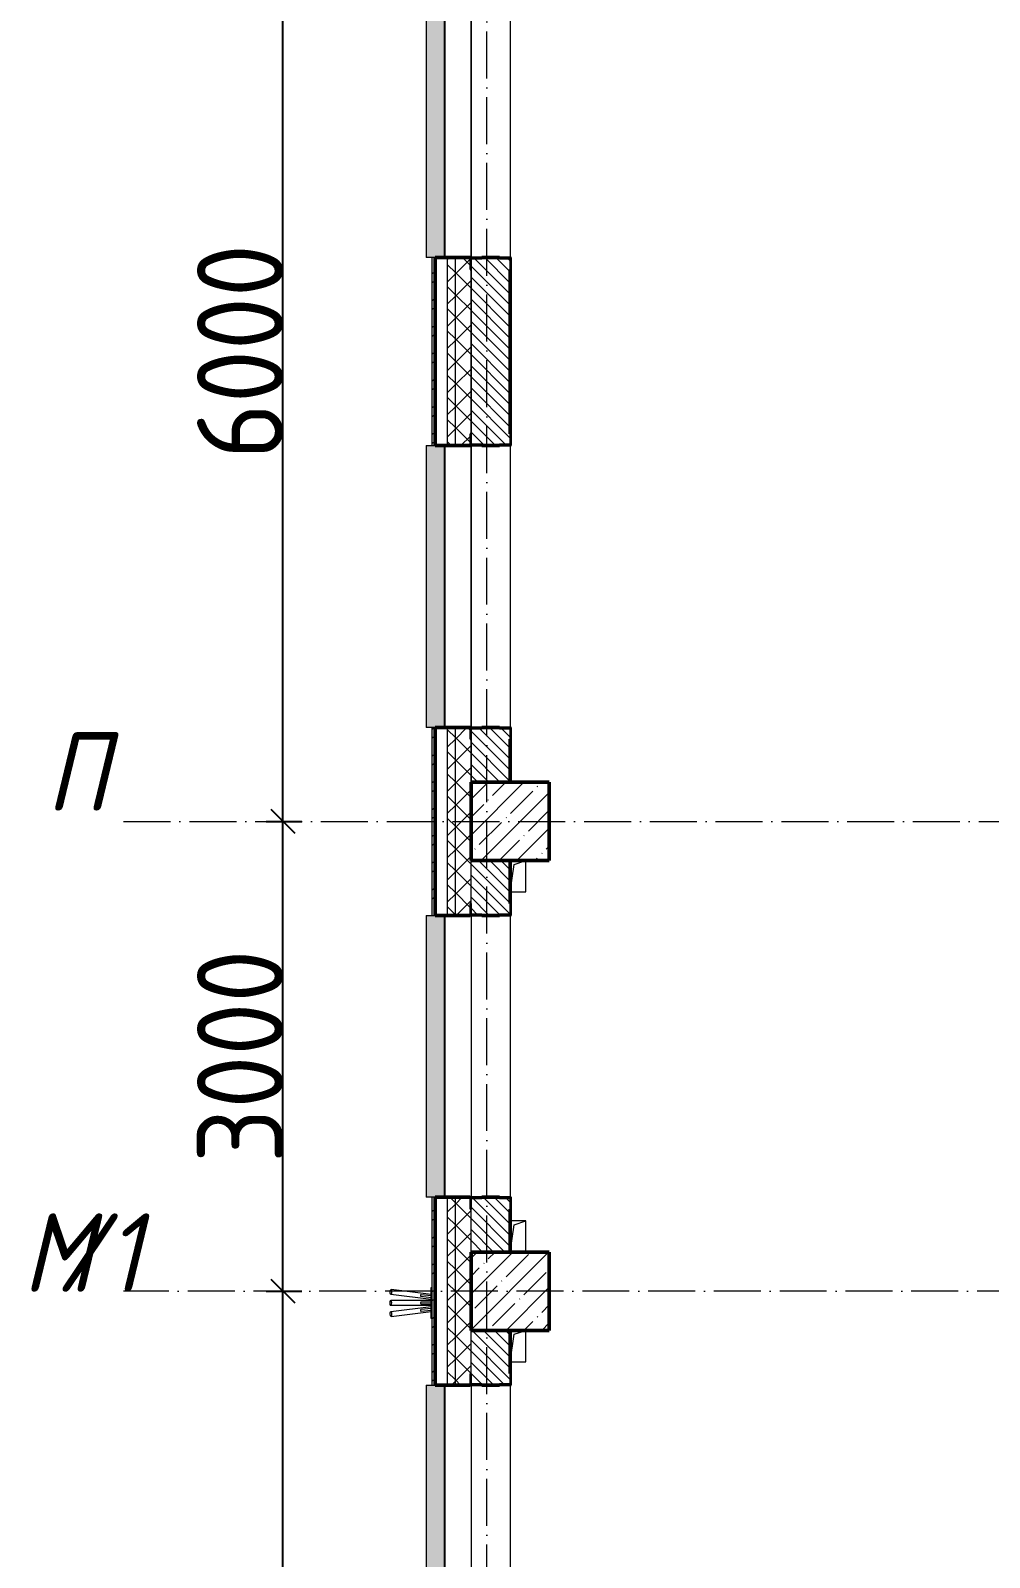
# Model space of a CAD drawing. Header units: millimetres. Extents: x -136833 to 49383, y -8033 to 344618.
# Drawn here: x -136698 to -130573, y 267578 to 277328 of the extents above; entities that cross this region are included whole.
import ezdxf

# ---------------------------------------------------------------- set-up
doc = ezdxf.new("R2010")
doc.units = ezdxf.units.MM
doc.linetypes.add('50_200_ШТРИХ_1Т_ш5_п1_п1_', pattern=[700, 500, -100, 0, -100])
for name, color, linetype, lineweight in [('A-____-____-DIMS', 7, 'Continuous', 9), ('A-GENM-____-MCUT', 7, 'Continuous', 25), ('A-GENM-____-OTLN', 7, 'Continuous', 9), ('A-GENM-____-OTLN-1', 7, 'Continuous', 25), ('A-GLAZ-____-OTLN', 7, 'Continuous', 9), ('A-WALL-____-MCUT-2', 7, 'Continuous', 50), ('A-WALL-____-MCUT-3', 7, 'Continuous', 9), ('A-WALL-____-OTLN', 7, 'Continuous', 9), ('A-WALL-____-PATT-1', 7, 'Continuous', 9), ('A-WALL-FNSH-MCUT-1', 7, 'Continuous', 9), ('S-COLS-____-MCUT', 7, 'Continuous', 50), ('S-COLS-____-OTLN', 7, 'Continuous', 9), ('S-GRID-____-IDEN', 7, 'Continuous', 9), ('S-GRID-____-OTLN-1', 7, '50_200_ШТРИХ_1Т_ш5_п1_п1_', 9)]:
    doc.layers.add(name, color=color, linetype=linetype, lineweight=lineweight)
doc.layers.add('A-GLAZ-____-OTLN-1', color=7, linetype='Continuous', lineweight=9, true_color=0xc0c0c0)
doc.styles.add('ISOCPEUR_I', font='isocpeui.ttf', dxfattribs={"width": 0.9, "height": 2.5})
doc.styles.add('ISOCPEUR_I_9', font='isocpeui.ttf', dxfattribs={"width": 0.9, "height": 250})
doc.styles.add('СПДС', font='isocpeur.ttf', dxfattribs={"width": 0.9})
doc.dimstyles.new('ISO-2_5_0_9К_БОЛЬШОЙ_ОСИ', dxfattribs={"dimscale": 304.8, "dimtxt": 248.995294, "dimasz": 0.492126, "dimexe": 0.393701, "dimexo": 0, "dimgap": 0, "dimtad": 1, "dimdec": 0, "dimzin": 0, "dimdsep": 46, "dimtxsty": 'ISOCPEUR_I_9', "dimblk1": 'OBLIQUE', "dimblk2": 'OBLIQUE', "dimsah": 1, "dimcen": 0.09, "dimdle": 0.393701, "dimazin": 0, "dimtfac": 1, "dimtdec": 4, "dimtix": 1, "dimtmove": 0, "dimatfit": 3, "dimfxl": 1, "dimtvp": 1, "dimtolj": 1, "dimtzin": 0, "dimarcsym": 2})
pattern_1 = [(45, (-131434.41, 245796.49), (-70.71068, 70.71068), []), (135, (-131434.41, 245796.49), (-70.71068, -70.71068), [])]
pattern_2 = [(135, (-131434.413, 245796.486), (-35.35534, -35.35534), [])]
pattern_3 = [(45, (-131434.41, 245796.49), (-85.5366, 85.5366), []), (45, (-131377.39, 245796.49), (-85.5366, 85.5366), [])]

# ---------------------------------------------------------------- blocks, each defined once
blk = doc.blocks.new('BSC_Колонна _Прямоугольная - 500х500-V38-АР1_План отверстий 2 этажа в осях 1-64_А-ГГ')
at = {"layer": 'S-COLS-____-OTLN'}
h = blk.add_hatch(dxfattribs=at)
h.set_pattern_fill('FP_67', color=256, style=0, pattern_type=2)
h.set_pattern_definition([(45, (2200, -26481.04), (-114.0493, 114.0493), []), (45, (2314.05, -26481.04), (-114.0493, 114.0493), [201.613, -40.323, 3.353, -36.97])])
h.paths.add_polyline_path([(-250, -250), (250, -250), (250, 250), (-250, 250), (-250, 54.7)], flags=0)
at = {"layer": 'S-COLS-____-MCUT'}
for p, q in [((250, 250), (-250, 250)), ((-250, 250), (-250, -250)), ((250, -250), (250, 250)), ((-250, -250), (250, -250))]:
    blk.add_line(p, q, dxfattribs=at)
blk = doc.blocks.new('BSC_Колонна _Прямоугольная - 500х500-V44-АР1_План отверстий 2 этажа в осях 1-64_А-ГГ')
at = {"layer": 'S-COLS-____-OTLN'}
h = blk.add_hatch(dxfattribs=at)
h.set_pattern_fill('FP_73', color=256, style=0, pattern_type=2)
h.set_pattern_definition([(45, (2200, -23481.04), (-114.0493, 114.0493), []), (45, (2314.05, -23481.04), (-114.0493, 114.0493), [201.613, -40.323, 3.353, -36.97])])
h.paths.add_polyline_path([(-250, -250), (250, -250), (250, 250), (-250, 250)], flags=0)
at = {"layer": 'S-COLS-____-MCUT'}
for p, q in [((250, 250), (-250, 250)), ((-250, 250), (-250, -250)), ((250, -250), (250, 250)), ((-250, -250), (250, -250))]:
    blk.add_line(p, q, dxfattribs=at)
blk = doc.blocks.new('Фахверк_СКБ_Уголок - 250_2700-27497298-АР1_План отверстий 2 этажа в осях 1-64_А-ГГ')
at = {"layer": 'A-GENM-____-MCUT'}
for p, q in [((200, 181), (125, 181)), ((125, 181), (125, 106)), ((125, 106), (131, 106)), ((131, 106), (131, 175)), ((131, 175), (200, 175)), ((200, 175), (200, 181)), ((131, -6), (125, -6)), ((125, -6), (125, -81)), ((125, -81), (200, -81)), ((131, -75), (131, -6)), ((200, -75), (131, -75)), ((200, -81), (200, -75))]:
    blk.add_line(p, q, dxfattribs=at)
blk = doc.blocks.new('AR_Отверстие прямоугольное _в плите_ - AR_Отверстие прямоугольное _в плите_-30510733-АР1_План отверстий 2 этажа в осях 1-64_А-ГГ')
at = {"layer": 'A-GENM-____-OTLN'}
for p, q in [((-25, 75), (50, 100)), ((50, -100), (50, 100)), ((-50, -100), (-25, 75)), ((-50, -100), (50, -100))]:
    blk.add_line(p, q, dxfattribs=at)
blk = doc.blocks.new('AR_Отверстие прямоугольное _в плите_ - AR_Отверстие прямоугольное _в плите_-V158-АР1_План отверстий 2 этажа в осях 1-64_А-ГГ')
at = {"layer": 'A-GENM-____-OTLN'}
for p, q in [((50, 100), (-50, 100)), ((-25, 75), (50, 100)), ((50, -100), (50, 100)), ((-50, -100), (-25, 75))]:
    blk.add_line(p, q, dxfattribs=at)
blk = doc.blocks.new('Отлив_СКБ - Отлив витража_120_НВФ-31885689-АР1_План отверстий 2 этажа в осях 1-64_А-ГГ')
at = {"layer": 'A-GLAZ-____-OTLN-1'}
for points in [[(1800, 2), (1800, 120), (0, 120), (0, 2), (1103.1, 2)], [(1103.1, 0), (1800, 0), (1800, 2), (0, 2), (0, 0)]]:
    blk.add_hatch(color=256, dxfattribs=at).paths.add_polyline_path(points, flags=0)
at = {"layer": 'A-GLAZ-____-OTLN'}
for p, q in [((0, 83), (0, 120)), ((1800, 120), (0, 120)), ((1800, 120), (1800, 83)), ((0, 2), (1800, 2)), ((1800, 0), (0, 0))]:
    blk.add_line(p, q, dxfattribs=at)
blk = doc.blocks.new('Указатель_Флаги_По грани - Указатель_Флаги_По грани-31763482-АР1_План отверстий 2 этажа в осях 1-64_А-ГГ')
at = {"layer": 'A-GENM-____-OTLN'}
for p, q in [((-2705, 23307), (-2705, 23505)), ((-2705, 23505), (-2700, 23505)), ((-2705, 23421.1), (-2963.2, 23421)), ((-2963.1, 23462.6), (-2705, 23430.9)), ((-2705, 23461.2), (-2959.5, 23492.4)), ((-2768.8, 23448.8), (-2705, 23441)), ((-2705, 23411.1), (-2768.6, 23411)), ((-2768.6, 23401), (-2705, 23401.1)), ((-2705, 23451.1), (-2767.5, 23458.8)), ((-2963.2, 23391), (-2705, 23391.1)), ((-2705, 23381.2), (-2963.1, 23349.5)), ((-2959.5, 23319.7), (-2705, 23350.9)), ((-2705, 23371.1), (-2768.8, 23363.3)), ((-2767.5, 23353.3), (-2705, 23361)), ((-2700, 23307), (-2705, 23307))]:
    blk.add_line(p, q, dxfattribs=at)
for centre, major_axis, start_param, end_param in [((-2963.2, 23406), (0, 15), 4.712389, 7.853982), ((-2963.2, 23406), (0, 15), 1.570796, 4.712389), ((-2961.3, 23477.5), (1.8, 14.9), 1.570796, 4.712389), ((-2961.3, 23477.5), (1.8, 14.9), 4.712389, 7.853982), ((-2961.3, 23334.6), (-1.8, 14.9), 4.712389, 7.853982), ((-2961.3, 23334.6), (-1.8, 14.9), 1.570796, 4.712389)]:
    blk.add_ellipse(centre, major_axis=major_axis, ratio=0.422618, start_param=start_param, end_param=end_param, dxfattribs=at)
for points, knots in [([(-2769.1, 23411), (-2769.3, 23411), (-2769.6, 23411), (-2770, 23410.9), (-2770.4, 23410.7), (-2770.9, 23410.5), (-2771.5, 23410.1), (-2772.3, 23409.3), (-2773, 23408), (-2773.2, 23406.7), (-2773.2, 23406)], [0.5555556, 0.5555556, 0.5555556, 0.5555556, 0.5833333, 0.6111111, 0.6388889, 0.6666667, 0.7222222, 0.7777778, 0.8888889, 1, 1, 1, 1]), ([(-2773.2, 23406), (-2773.2, 23405.4), (-2773, 23404.1), (-2772.3, 23402.7), (-2771.5, 23401.9), (-2770.8, 23401.5), (-2770.1, 23401.2), (-2769.6, 23401.1), (-2769.3, 23401.1), (-2769.1, 23401.1)], [0, 0, 0, 0, 0.1111111, 0.2222222, 0.2777778, 0.3333333, 0.3888889, 0.4166667, 0.4444444, 0.4444444, 0.4444444, 0.4444444]), ([(-2772.7, 23454.4), (-2772.8, 23453.7), (-2772.7, 23452.4), (-2772.2, 23451), (-2771.5, 23450.1), (-2770.8, 23449.5), (-2770.2, 23449.2), (-2769.7, 23449), (-2769.4, 23448.9), (-2769.3, 23448.9)], [0, 0, 0, 0, 0.1111111, 0.2222222, 0.2777778, 0.3333333, 0.3888889, 0.4166667, 0.4444444, 0.4444444, 0.4444444, 0.4444444]), ([(-2768, 23458.8), (-2768.2, 23458.8), (-2768.5, 23458.8), (-2769.1, 23458.7), (-2769.7, 23458.6), (-2770.5, 23458.2), (-2771.4, 23457.5), (-2772.3, 23456.3), (-2772.6, 23455), (-2772.7, 23454.4)], [0.5555556, 0.5555556, 0.5555556, 0.5555556, 0.5833333, 0.6111111, 0.6666667, 0.7222222, 0.7777778, 0.8888889, 1, 1, 1, 1]), ([(-2769.3, 23363.2), (-2769.4, 23363.1), (-2769.7, 23363.1), (-2770.2, 23362.9), (-2770.8, 23362.6), (-2771.5, 23362), (-2772.2, 23361.1), (-2772.7, 23359.7), (-2772.8, 23358.4), (-2772.7, 23357.7)], [0.5555556, 0.5555556, 0.5555556, 0.5555556, 0.5833333, 0.6111111, 0.6666667, 0.7222222, 0.7777778, 0.8888889, 1, 1, 1, 1]), ([(-2772.7, 23357.7), (-2772.6, 23357.1), (-2772.3, 23355.8), (-2771.4, 23354.6), (-2770.5, 23353.9), (-2769.7, 23353.5), (-2769.1, 23353.3), (-2768.5, 23353.3), (-2768.2, 23353.3), (-2768, 23353.3)], [0, 0, 0, 0, 0.1111111, 0.2222222, 0.2777778, 0.3333333, 0.3888889, 0.4166667, 0.4444444, 0.4444444, 0.4444444, 0.4444444])]:
    blk.add_open_spline(points, degree=3, knots=knots, dxfattribs=at)
blk = doc.blocks.new('_Oblique')
at = {"color": 0, "linetype": 'ByBlock', "lineweight": -2}
blk.add_line((-0.5, -0.5), (0.5, 0.5), dxfattribs=at)
blk = doc.blocks.new('*D2090')
at = {"layer": 'A-____-____-DIMS', "color": 0, "lineweight": -2, "transparency": 16777216}
for p, q in [((280119.3, -69502.4), (280119.3, -63262.4)), ((280013.2, -63382.4), (280239.3, -63382.4)), ((280013.2, -69382.4), (280239.3, -69382.4))]:
    blk.add_line(p, q, dxfattribs=at)
at = {"layer": 'Defpoints', "color": 0, "transparency": 16777216}
for p in [(280013.2, -63382.4), (280119.3, -63382.4), (280013.2, -69382.4)]:
    blk.add_point(p, dxfattribs=at)
at = {"layer": 'A-____-____-DIMS', "color": 0, "lineweight": -2, "transparency": 16777216, "xscale": 150, "yscale": 150, "zscale": 150}
for p, rotation in [((280119.3, -63382.4), 90), ((280119.3, -69382.4), 270)]:
    blk.add_blockref('_Oblique', p, dxfattribs=dict(at, rotation=rotation))
at = {"layer": 'A-____-____-DIMS', "color": 0, "transparency": 16777216, "insert": (279845, -66382.4), "char_height": 548.64, "attachment_point": 5, "rotation": 90, "style": 'СПДС'}
blk.add_mtext('\\A1;6000', dxfattribs=at)
blk = doc.blocks.new('*D2091')
at = {"layer": 'A-____-____-DIMS', "color": 0, "lineweight": -2, "transparency": 16777216}
for p, q in [((280119.3, -63502.4), (280119.3, -60262.4)), ((280013.2, -60382.4), (280239.3, -60382.4)), ((280013.2, -63382.4), (280239.3, -63382.4))]:
    blk.add_line(p, q, dxfattribs=at)
at = {"layer": 'Defpoints', "color": 0, "transparency": 16777216}
for p in [(280013.2, -60382.4), (280119.3, -60382.4), (280013.2, -63382.4)]:
    blk.add_point(p, dxfattribs=at)
at = {"layer": 'A-____-____-DIMS', "color": 0, "lineweight": -2, "transparency": 16777216, "xscale": 150, "yscale": 150, "zscale": 150}
for p, rotation in [((280119.3, -60382.4), 90), ((280119.3, -63382.4), 270)]:
    blk.add_blockref('_Oblique', p, dxfattribs=dict(at, rotation=rotation))
at = {"layer": 'A-____-____-DIMS', "color": 0, "transparency": 16777216, "insert": (279845, -61882.4), "char_height": 548.64, "attachment_point": 5, "rotation": 90, "style": 'СПДС'}
blk.add_mtext('\\A1;3000', dxfattribs=at)
blk = doc.blocks.new('*D2092')
at = {"layer": 'A-____-____-DIMS', "color": 0, "lineweight": -2, "transparency": 16777216}
for p, q in [((280119.3, -60502.4), (280119.3, -54262.4)), ((280013.2, -54382.4), (280239.3, -54382.4)), ((280013.2, -60382.4), (280239.3, -60382.4))]:
    blk.add_line(p, q, dxfattribs=at)
at = {"layer": 'Defpoints', "color": 0, "transparency": 16777216}
for p in [(280013.2, -54382.4), (280119.3, -54382.4), (280013.2, -60382.4)]:
    blk.add_point(p, dxfattribs=at)
at = {"layer": 'A-____-____-DIMS', "color": 0, "lineweight": -2, "transparency": 16777216, "xscale": 150, "yscale": 150, "zscale": 150}
for p, rotation in [((280119.3, -54382.4), 90), ((280119.3, -60382.4), 270)]:
    blk.add_blockref('_Oblique', p, dxfattribs=dict(at, rotation=rotation))
at = {"layer": 'A-____-____-DIMS', "color": 0, "transparency": 16777216, "insert": (279845, -57382.4), "char_height": 548.64, "attachment_point": 5, "rotation": 90, "style": 'СПДС'}
blk.add_mtext('\\A1;6000', dxfattribs=at)
blk = doc.blocks.new('3эт')
at = {"layer": 'S-GRID-____-OTLN-1', "color": 251, "ltscale": 0.6, "true_color": 0x636466}
for p, q in [((281420.7, -91346.1), (281420.7, -36982.5)), ((279101.9, -60382.4), (310478.4, -60382.4)), ((310478.4, -63382.4), (279101.9, -63382.4))]:
    blk.add_line(p, q, dxfattribs=at)
at = {"layer": 'S-GRID-____-IDEN', "char_height": 500, "attachment_point": 1, "style": 'ISOCPEUR_I'}
for s, insert, width in [('\\fISOCPEUR|b0|i1|c204|p34|;\\W.9;П', (278606.7, -59814.8), 223.671), ('\\fISOCPEUR|b0|i1|c204|p34|;\\W.9;М', (278457.1, -62885.4), 252.532), ('/1', (278665.5, -62885.4), 346.329)]:
    blk.add_mtext(s, dxfattribs=dict(at, insert=insert, width=width))
at = {"layer": 'A-____-____-DIMS'}
for base, p1, p2, override, picture, middle in [((280119.3, -54382.4), (280013.2, -60382.4), (280013.2, -54382.4), {"dimtxt": 1.8, "dimpost": '<>', "dimtxsty": 'СПДС', "dimfxl": 6000}, '*D2092', (279845, -57382.4)), ((280119.3, -60382.4), (280013.2, -63382.4), (280013.2, -60382.4), {"dimtxt": 1.8, "dimpost": '<>', "dimtxsty": 'СПДС', "dimfxl": 3000}, '*D2091', (279845, -61882.4)), ((280119.3, -63382.4), (280013.2, -69382.4), (280013.2, -63382.4), {"dimtxt": 1.8, "dimpost": '<>', "dimtxsty": 'СПДС', "dimfxl": 6000}, '*D2090', (279845, -66382.4))]:
    dim = blk.add_linear_dim(base=base, p1=p1, p2=p2, angle=90, dimstyle='ISO-2_5_0_9К_БОЛЬШОЙ_ОСИ', override=override, dxfattribs=at)
    dim.commit()
    dim.dimension.update_dxf_attribs({"geometry": picture, "text_midpoint": middle})

msp = doc.modelspace()

# ---------------------------------------------------------------- hatches: boundary and pattern name
at = {"layer": 'A-WALL-____-PATT-1'}
h = msp.add_hatch(dxfattribs=at)
h.set_pattern_fill('FP_1', color=256, style=0, pattern_type=2)
h.set_pattern_definition(pattern_1)
h.paths.add_polyline_path([(-134034.4, 272527.5), (-133984.4, 272527.5), (-133984.4, 272877.5), (-134034.4, 272877.5)], flags=0)
h.paths.add_polyline_path([(-134034.4, 274677.5), (-133984.4, 274677.5), (-133984.4, 275877.5), (-134034.4, 275877.5)], flags=0)
h.paths.add_polyline_path([(-134034.4, 277677.5), (-133984.4, 277677.5), (-133984.4, 278027.5), (-134034.4, 278027.5)], flags=0)
h = msp.add_hatch(dxfattribs=at)
h.set_pattern_fill('FP_1', color=256, style=0, pattern_type=2)
h.set_pattern_definition(pattern_1)
h.paths.add_polyline_path([(-133884.4, 272527.5), (-133884.4, 272802.5), (-133890.4, 272802.5), (-133890.4, 272877.5), (-133984.4, 272877.5), (-133984.4, 272527.5), (-133890.4, 272527.5)], flags=0)
h.paths.add_polyline_path([(-133890.4, 274677.5), (-133890.4, 274752.5), (-133884.4, 274752.5), (-133884.4, 275802.5), (-133890.4, 275802.5), (-133890.4, 275877.5), (-133984.4, 275877.5), (-133984.4, 274677.5)], flags=0)
h.paths.add_polyline_path([(-133890.4, 277677.5), (-133890.4, 277752.5), (-133884.4, 277752.5), (-133884.4, 278027.5), (-133984.4, 278027.5), (-133984.4, 277677.5)], flags=0)
h = msp.add_hatch(dxfattribs=at)
h.set_pattern_fill('FP_6', color=256, style=0, pattern_type=2)
h.set_pattern_definition(pattern_2)
h.paths.add_polyline_path([(-133634.4, 272527.5), (-133634.4, 272871.5), (-133703.4, 272871.5), (-133703.4, 272877.5), (-133815.4, 272877.5), (-133815.4, 272871.5), (-133884.4, 272871.5), (-133884.4, 272527.5)], flags=0)
h.paths.add_polyline_path([(-133703.4, 274677.5), (-133703.4, 274683.5), (-133634.4, 274683.5), (-133634.4, 275871.5), (-133703.4, 275871.5), (-133703.4, 275877.5), (-133815.4, 275877.5), (-133815.4, 275871.5), (-133884.4, 275871.5), (-133884.4, 274683.5), (-133815.4, 274683.5), (-133815.4, 274677.5)], flags=0)
h.paths.add_polyline_path([(-133703.4, 277677.5), (-133703.4, 277683.5), (-133634.4, 277683.5), (-133634.4, 278027.5), (-133884.4, 278027.5), (-133884.4, 277683.5), (-133815.4, 277683.5), (-133815.4, 277677.5)], flags=0)
h = msp.add_hatch(dxfattribs=at)
h.set_pattern_fill('FP_3', color=256, style=0, pattern_type=2)
h.set_pattern_definition(pattern_3)
h.paths.add_polyline_path([(-134114.4, 272602.5), (-134114.4, 272877.5), (-134134.4, 272877.5), (-134134.4, 272602.5)], flags=0)
h.paths.add_polyline_path([(-134134.4, 274677.5), (-134114.4, 274677.5), (-134114.4, 275877.5), (-134134.4, 275877.5)], flags=0)
h.paths.add_polyline_path([(-134114.4, 277677.5), (-134114.4, 277857.5), (-134134.4, 277857.5), (-134134.4, 277677.5)], flags=0)
h = msp.add_hatch(dxfattribs=at)
h.set_pattern_fill('FP_3', color=256, style=0, pattern_type=2)
h.set_pattern_definition(pattern_3)
h.paths.add_polyline_path([(-134134.4, 255312.5), (-134114.4, 255312.5), (-134114.4, 257627.5), (-134134.4, 257627.5), (-134134.4, 256852.3)], flags=0)
h.paths.add_polyline_path([(-134114.4, 259427.5), (-134114.4, 260877.5), (-134134.4, 260877.5), (-134134.4, 259427.5)], flags=0)
h.paths.add_polyline_path([(-134114.4, 262677.5), (-134114.4, 263877.5), (-134134.4, 263877.5), (-134134.4, 262677.5)], flags=0)
h.paths.add_polyline_path([(-134134.4, 265677.5), (-134114.4, 265677.5), (-134114.4, 266877.5), (-134134.4, 266877.5)], flags=0)
h.paths.add_polyline_path([(-134114.4, 268677.5), (-134114.4, 269877.5), (-134134.4, 269877.5), (-134134.4, 268677.5)], flags=0)
h.paths.add_polyline_path([(-134114.4, 271677.5), (-134114.4, 272602.5), (-134134.4, 272602.5), (-134134.4, 271677.5)], flags=0)
h = msp.add_hatch(dxfattribs=at)
h.set_pattern_fill('FP_1', color=256, style=0, pattern_type=2)
h.set_pattern_definition(pattern_1)
h.paths.add_polyline_path([(-133984.4, 255312.5), (-133984.4, 257627.5), (-134034.4, 257627.5), (-134034.4, 255312.5)], flags=0)
h.paths.add_polyline_path([(-133984.4, 259427.5), (-133984.4, 260877.5), (-134034.4, 260877.5), (-134034.4, 259427.5)], flags=0)
h.paths.add_polyline_path([(-133984.4, 262677.5), (-133984.4, 263877.5), (-134034.4, 263877.5), (-134034.4, 262677.5)], flags=0)
h.paths.add_polyline_path([(-134034.4, 265677.5), (-133984.4, 265677.5), (-133984.4, 266877.5), (-134034.4, 266877.5)], flags=0)
h.paths.add_polyline_path([(-133984.4, 268677.5), (-133984.4, 269877.5), (-134034.4, 269877.5), (-134034.4, 268677.5)], flags=0)
h.paths.add_polyline_path([(-133984.4, 271677.5), (-133984.4, 272527.5), (-134034.4, 272527.5), (-134034.4, 271677.5)], flags=0)
h = msp.add_hatch(dxfattribs=at)
h.set_pattern_fill('FP_1', color=256, style=0, pattern_type=2)
h.set_pattern_definition(pattern_1)
h.paths.add_polyline_path([(-133984.4, 255312.5), (-133884.4, 255312.5), (-133884.4, 257552.5), (-133890.4, 257552.5), (-133890.4, 257627.5), (-133984.4, 257627.5), (-133984.4, 255327.5)], flags=0)
h.paths.add_polyline_path([(-133890.4, 259427.5), (-133890.4, 259502.5), (-133884.4, 259502.5), (-133884.4, 260802.5), (-133890.4, 260802.5), (-133890.4, 260877.5), (-133984.4, 260877.5), (-133984.4, 259427.5)], flags=0)
h.paths.add_polyline_path([(-133890.4, 262677.5), (-133890.4, 262752.5), (-133884.4, 262752.5), (-133884.4, 263802.5), (-133890.4, 263802.5), (-133890.4, 263877.5), (-133984.4, 263877.5), (-133984.4, 262677.5)], flags=0)
h.paths.add_polyline_path([(-133984.4, 265677.5), (-133890.4, 265677.5), (-133890.4, 265752.5), (-133884.4, 265752.5), (-133884.4, 266802.5), (-133890.4, 266802.5), (-133890.4, 266877.5), (-133984.4, 266877.5), (-133984.4, 265683.5)], flags=0)
h.paths.add_polyline_path([(-133890.4, 268677.5), (-133890.4, 268752.5), (-133884.4, 268752.5), (-133884.4, 269802.5), (-133890.4, 269802.5), (-133890.4, 269877.5), (-133984.4, 269877.5), (-133984.4, 268677.5)], flags=0)
h.paths.add_polyline_path([(-133984.4, 271677.5), (-133890.4, 271677.5), (-133890.4, 271752.5), (-133884.4, 271752.5), (-133884.4, 272527.5), (-133984.4, 272527.5), (-133984.4, 271683.5)], flags=0)
h = msp.add_hatch(dxfattribs=at)
h.set_pattern_fill('FP_6', color=256, style=0, pattern_type=2)
h.set_pattern_definition(pattern_2)
h.paths.add_polyline_path([(-133884.4, 269527.5), (-133634.4, 269527.5), (-133634.4, 269871.5), (-133703.4, 269871.5), (-133703.4, 269877.5), (-133815.4, 269877.5), (-133815.4, 269871.5), (-133884.4, 269871.5), (-133884.4, 269752.2)], flags=0)
h.paths.add_polyline_path([(-133703.4, 271677.5), (-133703.4, 271683.5), (-133634.4, 271683.5), (-133634.4, 272027.5), (-133884.4, 272027.5), (-133884.4, 271683.5), (-133815.4, 271683.5), (-133815.4, 271677.5)], flags=0)
h = msp.add_hatch(dxfattribs=at)
h.set_pattern_fill('FP_6', color=256, style=0, pattern_type=2)
h.set_pattern_definition(pattern_2)
h.paths.add_polyline_path([(-133884.4, 263527.5), (-133634.4, 263527.5), (-133634.4, 263871.5), (-133703.4, 263871.5), (-133703.4, 263877.5), (-133815.4, 263877.5), (-133815.4, 263871.5), (-133884.4, 263871.5), (-133884.4, 263732.3)], flags=0)
h.paths.add_polyline_path([(-133703.4, 265677.5), (-133703.4, 265683.5), (-133634.4, 265683.5), (-133634.4, 266871.5), (-133703.4, 266871.5), (-133703.4, 266877.5), (-133815.4, 266877.5), (-133815.4, 266871.5), (-133884.4, 266871.5), (-133884.4, 265683.5), (-133815.4, 265683.5), (-133815.4, 265677.5)], flags=0)
h.paths.add_polyline_path([(-133703.4, 268677.5), (-133703.4, 268683.5), (-133634.4, 268683.5), (-133634.4, 269027.5), (-133884.4, 269027.5), (-133884.4, 268683.5), (-133815.4, 268683.5), (-133815.4, 268677.5)], flags=0)

# ---------------------------------------------------------------- linework, layer by layer
at = {"layer": 'A-WALL-____-MCUT-2'}
for p, q in [((-133890.4, 275877.5), (-134114.4, 275877.5)), ((-134114.4, 275877.5), (-134114.4, 274677.5)), ((-134114.4, 274677.5), (-134114.4, 275877.5)), ((-133703.4, 275877.5), (-133815.4, 275877.5)), ((-133634.4, 274752.5), (-133634.4, 275802.5)), ((-134114.4, 274677.5), (-133890.4, 274677.5)), ((-133815.4, 274677.5), (-133703.4, 274677.5)), ((-133890.4, 272877.5), (-134114.4, 272877.5)), ((-134114.4, 272602.5), (-134114.4, 272877.5)), ((-134114.4, 271677.5), (-134114.4, 272877.5)), ((-133703.4, 272877.5), (-133815.4, 272877.5)), ((-133634.4, 272527.5), (-133634.4, 272802.5)), ((-133634.4, 271752.5), (-133634.4, 272027.5)), ((-134114.4, 271677.5), (-133890.4, 271677.5)), ((-133815.4, 271677.5), (-133703.4, 271677.5)), ((-133890.4, 269877.5), (-134114.4, 269877.5)), ((-134114.4, 269877.5), (-134114.4, 268677.5)), ((-133703.4, 269877.5), (-133815.4, 269877.5)), ((-133634.4, 269527.5), (-133634.4, 269802.5)), ((-133634.4, 268752.5), (-133634.4, 269027.5)), ((-134114.4, 268677.5), (-133890.4, 268677.5)), ((-133815.4, 268677.5), (-133703.4, 268677.5))]:
    msp.add_line(p, q, dxfattribs=at)
at = {"layer": 'A-WALL-____-MCUT-3'}
for p, q in [((-134034.4, 274677.5), (-134034.4, 275877.5)), ((-133984.4, 274677.5), (-133984.4, 275877.5)), ((-133884.4, 275802.5), (-133884.4, 274752.5)), ((-133884.4, 274752.5), (-133884.4, 275802.5)), ((-134034.4, 271677.5), (-134034.4, 272877.5)), ((-133984.4, 271677.5), (-133984.4, 272877.5)), ((-133884.4, 272802.5), (-133884.4, 272527.5)), ((-133884.4, 272527.5), (-133884.4, 272802.5)), ((-133884.4, 271752.5), (-133884.4, 272027.5)), ((-134034.4, 268677.5), (-134034.4, 269877.5)), ((-133984.4, 268677.5), (-133984.4, 269877.5)), ((-133884.4, 269527.5), (-133884.4, 269802.5)), ((-133884.4, 268752.5), (-133884.4, 269027.5))]:
    msp.add_line(p, q, dxfattribs=at)
at = {"layer": 'A-WALL-____-OTLN'}
for p, q in [((-133884.4, 275877.5), (-133884.4, 277677.5)), ((-133884.4, 277677.5), (-133884.4, 275877.5)), ((-133634.4, 277677.5), (-133634.4, 275877.5)), ((-133884.4, 272877.5), (-133884.4, 274677.5)), ((-133884.4, 274677.5), (-133884.4, 272877.5)), ((-133634.4, 274677.5), (-133634.4, 272877.5)), ((-133884.4, 271677.5), (-133884.4, 269877.5)), ((-133634.4, 271677.5), (-133634.4, 269877.5)), ((-133884.4, 268677.5), (-133884.4, 266877.5)), ((-133634.4, 268677.5), (-133634.4, 266877.5))]:
    msp.add_line(p, q, dxfattribs=at)
at = {"layer": 'A-WALL-FNSH-MCUT-1'}
for p, q in [((-134134.4, 275877.5), (-134134.4, 274677.5)), ((-134114.4, 275877.5), (-134134.4, 275877.5)), ((-134134.4, 274677.5), (-134114.4, 274677.5)), ((-134134.4, 272877.5), (-134134.4, 272602.5)), ((-134114.4, 272877.5), (-134134.4, 272877.5)), ((-134134.4, 272602.5), (-134134.4, 271677.5)), ((-134134.4, 271677.5), (-134114.4, 271677.5)), ((-134134.4, 269877.5), (-134134.4, 268677.5)), ((-134114.4, 269877.5), (-134134.4, 269877.5)), ((-134134.4, 268677.5), (-134114.4, 268677.5))]:
    msp.add_line(p, q, dxfattribs=at)

# ---------------------------------------------------------------- block references
msp.add_blockref('3эт', (-415205.1, 332659.9))
at = {"layer": 'A-GENM-____-OTLN'}
for name, p in [('AR_Отверстие прямоугольное _в плите_ - AR_Отверстие прямоугольное _в плите_-30510733-АР1_План отверстий 2 этажа в осях 1-64_А-ГГ', (-133584.4, 271927.5)), ('AR_Отверстие прямоугольное _в плите_ - AR_Отверстие прямоугольное _в плите_-V158-АР1_План отверстий 2 этажа в осях 1-64_А-ГГ', (-133584.4, 269627.5)), ('Указатель_Флаги_По грани - Указатель_Флаги_По грани-31763482-АР1_План отверстий 2 этажа в осях 1-64_А-ГГ', (-131434.4, 245796.5)), ('AR_Отверстие прямоугольное _в плите_ - AR_Отверстие прямоугольное _в плите_-30510733-АР1_План отверстий 2 этажа в осях 1-64_А-ГГ', (-133584.4, 268927.5))]:
    msp.add_blockref(name, p, dxfattribs=at)
at = {"layer": 'A-GENM-____-OTLN-1'}
for p, rotation in [((-133809.4, 276002.5), 269.9999999999999), ((-133709.4, 274552.5), 89.99999999999991), ((-133809.4, 273002.5), 269.9999999999999), ((-133709.4, 271552.5), 89.99999999999991), ((-133809.4, 270002.5), 269.9999999999999), ((-133709.4, 268552.5), 89.99999999999991)]:
    msp.add_blockref('Фахверк_СКБ_Уголок - 250_2700-27497298-АР1_План отверстий 2 этажа в осях 1-64_А-ГГ', p, dxfattribs=dict(at, rotation=rotation))
at = {"layer": 'A-GLAZ-____-OTLN', "rotation": 90}
for p in [(-134051.4, 275877.5), (-134051.4, 272877.5), (-134051.4, 269877.5), (-134051.4, 266877.5)]:
    msp.add_blockref('Отлив_СКБ - Отлив витража_120_НВФ-31885689-АР1_План отверстий 2 этажа в осях 1-64_А-ГГ', p, dxfattribs=at)
at = {"layer": 'S-COLS-____-OTLN'}
for name, p in [('BSC_Колонна _Прямоугольная - 500х500-V38-АР1_План отверстий 2 этажа в осях 1-64_А-ГГ', (-133634.4, 272277.5)), ('BSC_Колонна _Прямоугольная - 500х500-V44-АР1_План отверстий 2 этажа в осях 1-64_А-ГГ', (-133634.4, 269277.5))]:
    msp.add_blockref(name, p, dxfattribs=at)

doc.saveas('drawing.dxf')
